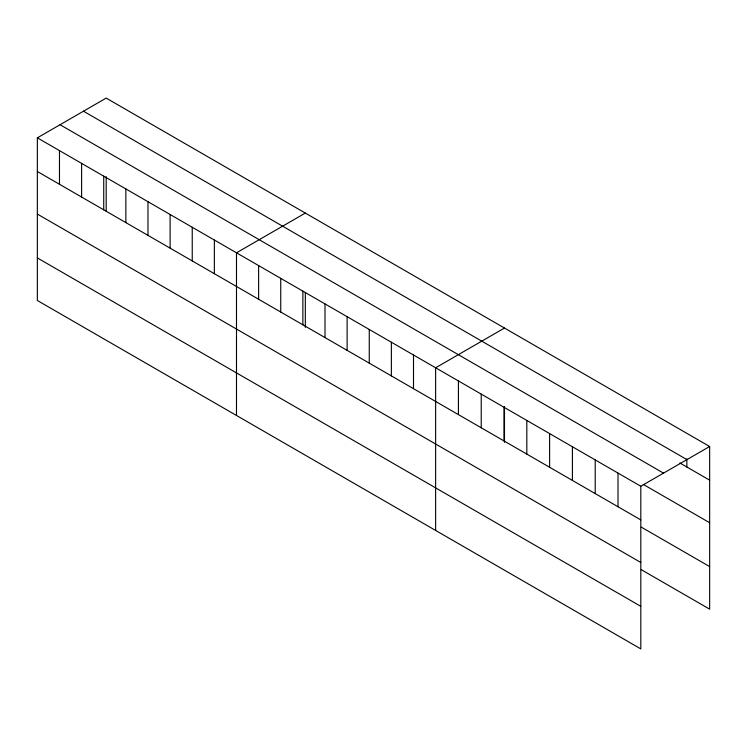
<?xml version="1.0" encoding="UTF-8"?>
<svg xmlns="http://www.w3.org/2000/svg" width="747" height="747" viewBox="0 0 747 747"><rect width="100%" height="100%" fill="white"/><g stroke="black" fill="none" stroke-linecap="round" stroke-linejoin="round"><path stroke-width="1.12" d="M37.35 137.84L640.805 486.241L640.805 648.9L37.35 300.499L37.35 137.84L106.195 98.1L709.65 446.501L709.65 609.16L641.262 569.672M305.336 213.072L236.491 252.813L236.491 415.472M504.477 328.045L435.632 367.785L435.632 530.445M640.805 486.241L709.65 446.501M83.477 111.21L686.932 459.61M679.91 462.991L709.65 480.162M60.068 124.73L663.523 473.131M643.242 484.392L709.65 522.732M37.35 171.502L640.805 519.912M641.262 527.102L709.65 566.59M37.35 214.072L640.805 562.472M37.35 257.93L640.805 606.331M686.857 458.873L686.857 466.996M618.012 473.084L618.012 506.746M595.21 459.919L595.21 493.58M572.417 446.762L572.417 480.424M549.615 433.596L549.615 467.258M526.822 420.44L526.822 454.101M504.477 406.583L504.477 442.364M504.02 407.274L504.02 440.935M481.227 394.117L481.227 427.779M458.425 380.951L458.425 414.613M413.502 355.012L413.502 388.673M391.372 342.238L391.372 375.9M369.251 329.464L369.251 363.126M347.122 316.691L347.122 350.352M325.001 303.917L325.001 337.579M305.336 292.759L305.336 327.391M302.871 291.143L302.871 324.805M280.741 278.37L280.741 312.031M258.621 265.596L258.621 299.258M214.361 240.039L214.361 273.701M192.24 227.265L192.24 260.927M170.111 214.492L170.111 248.153M147.981 201.718L147.981 235.38M125.86 188.944L125.86 222.606M106.195 176.637L106.195 211.261M103.73 176.171L103.73 209.832M81.6 163.397L81.6 197.059M59.48 150.623L59.48 184.285"/></g></svg>
